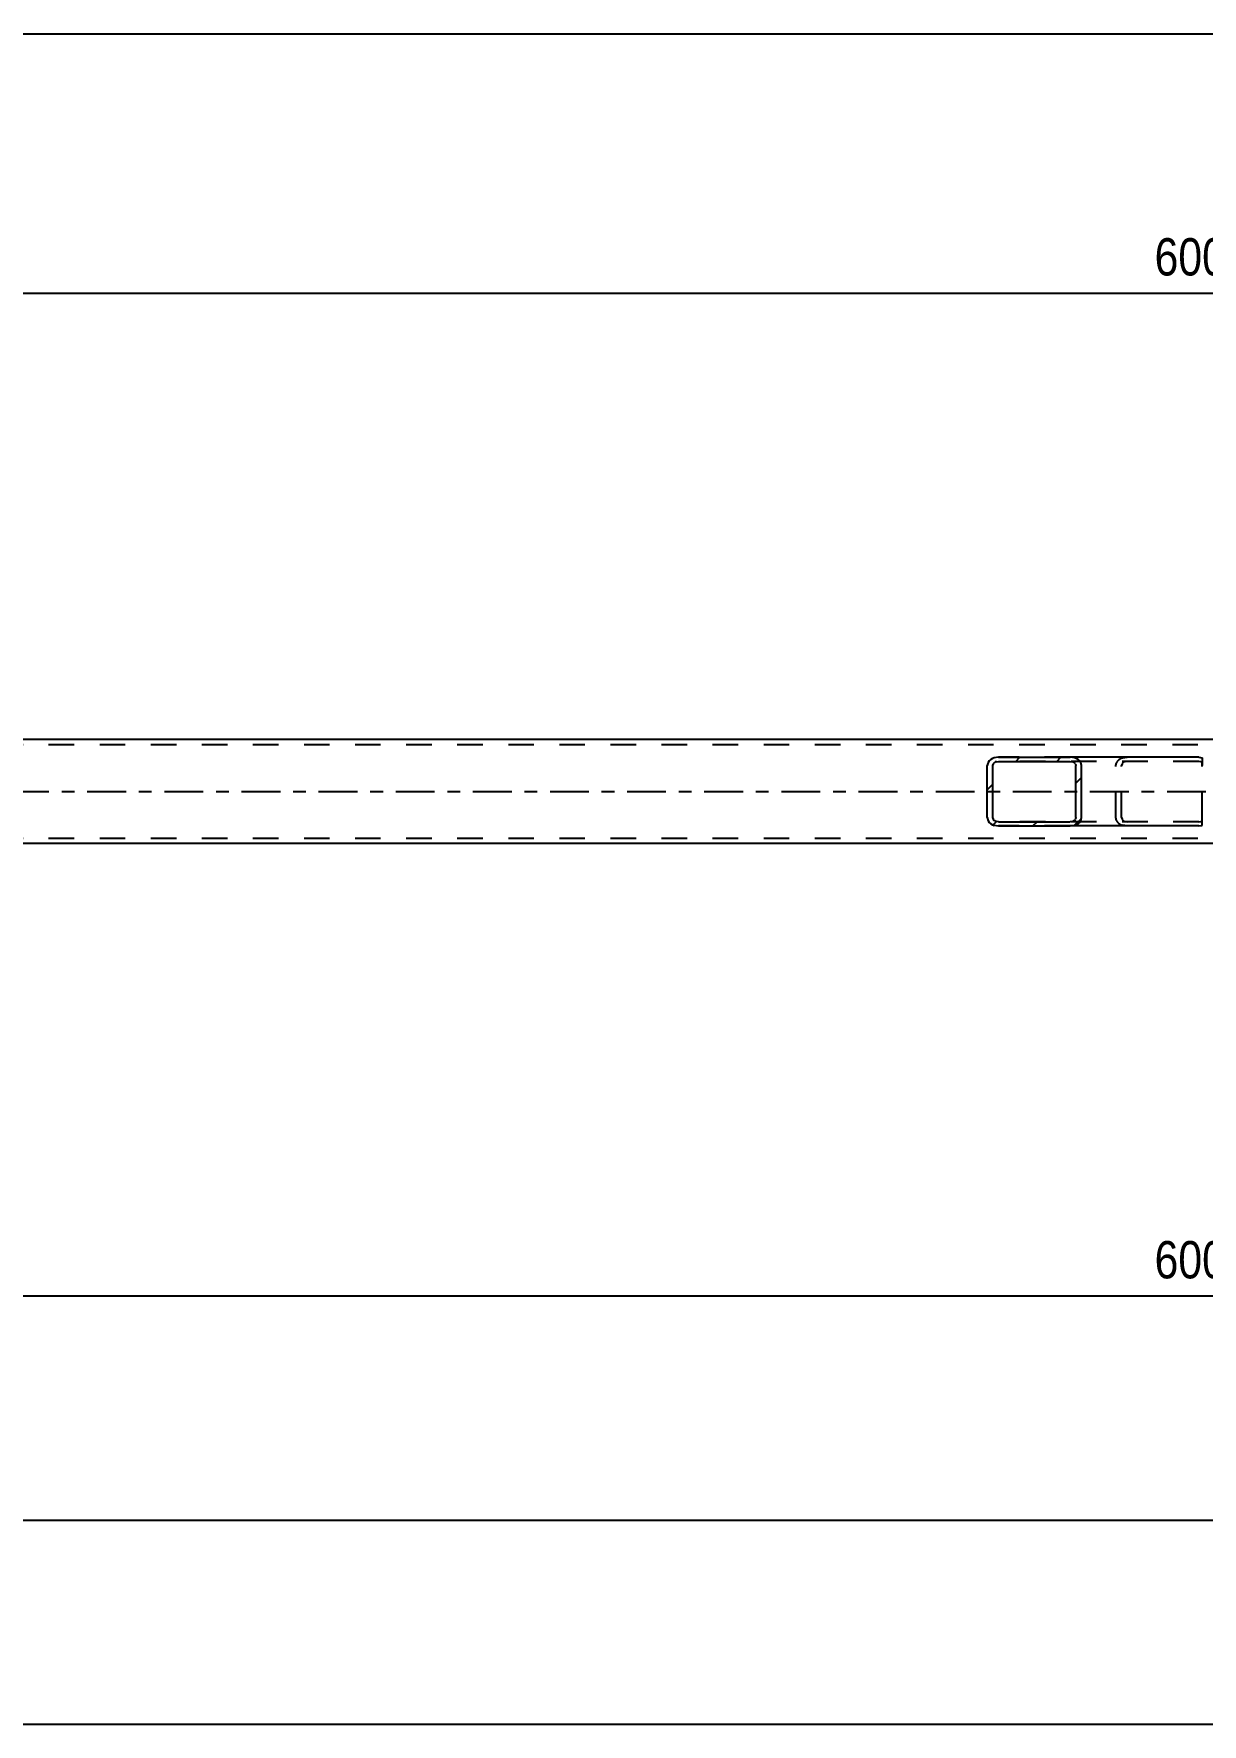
# Model space of a CAD drawing. Header units: millimetres. Extents: x -185 to 1004, y -593 to 248.
# Drawn here: x 88.6 to 178.3, y -388.5 to -258.7 of the extents above; entities that cross this region are included whole.
import ezdxf

# ---------------------------------------------------------------- set-up
doc = ezdxf.new("R2010")
doc.units = ezdxf.units.MM
doc.linetypes.add('DXK_LINE_DOT2', pattern=[3.9198, 1.9599, -1.9599])
doc.linetypes.add('DXK_LINE_DOT3', pattern=[5.9187, 2.979, -0.9799, 0.9799, -0.9799])
doc.styles.add('Arial Narrow', font='ARIALN.TTF', dxfattribs={"height": 0.2})

# ---------------------------------------------------------------- blocks, each defined once
blk = doc.blocks.new('Part-761544866-5120 - 5101')
at = {"color": 2, "linetype": 'Continuous'}
for p, q in [((859.1, -312.9), (-67.1, -312.9)), ((859.1, -320.9), (-67.1, -320.9))]:
    blk.add_line(p, q, dxfattribs=at)
at = {"color": 7, "linetype": 'DXK_LINE_DOT2'}
for p, q in [((863.9, -313.3), (-67.1, -313.3)), ((863.9, -320.5), (-67.1, -320.5))]:
    blk.add_line(p, q, dxfattribs=at)
at = {"color": 7, "linetype": 'DXK_LINE_DOT3'}
blk.add_line((-67.1, -316.9), (863.9, -316.9), dxfattribs=at)
blk = doc.blocks.new('Part-761544866-5387 - 5101')
at = {"linetype": 'Continuous'}
h = blk.add_hatch(dxfattribs=at)
h.set_pattern_fill('', scale=0.7, style=0, pattern_type=0)
h.set_pattern_definition([(45, (168.4687, -319.4935), (-1.57154, 1.57154), [])])
h.paths.add_polyline_path([(168.13, -319.54), (168.47, -319.49), (168.75, -319.35), (168.94, -319.15), (169.01, -318.9), (169.01, -314.9), (168.94, -314.66), (168.75, -314.45), (168.47, -314.31), (168.13, -314.26), (162.64, -314.26), (162.31, -314.31), (162.02, -314.45), (161.83, -314.66), (161.76, -314.9), (161.76, -318.9), (161.83, -319.15), (162.02, -319.35), (162.31, -319.49), (162.64, -319.54)])
h.paths.add_polyline_path([(162.47, -319.2), (162.33, -319.13), (162.24, -319.02), (162.2, -318.9), (162.2, -314.9), (162.24, -314.78), (162.33, -314.68), (162.47, -314.61), (162.64, -314.58), (168.13, -314.58), (168.3, -314.61), (168.44, -314.68), (168.54, -314.78), (168.57, -314.9), (168.57, -318.9), (168.54, -319.02), (168.44, -319.13), (168.3, -319.2), (168.13, -319.22), (162.64, -319.22)])
at = {"color": 2, "linetype": 'Continuous'}
for p, q in [((161.83, -314.66), (161.76, -314.9)), ((161.76, -318.9), (161.76, -314.9)), ((162.2, -314.9), (162.24, -314.78)), ((162.2, -318.9), (162.2, -314.9)), ((162.64, -314.26), (162.31, -314.31)), ((162.47, -314.61), (162.64, -314.58)), ((162.64, -314.26), (168.13, -314.26)), ((162.64, -314.58), (168.13, -314.58)), ((178, -314.26), (168.13, -314.26)), ((168.47, -314.31), (168.13, -314.26)), ((168.13, -314.58), (168.3, -314.61)), ((168.54, -314.78), (168.57, -314.9)), ((168.57, -318.9), (168.57, -314.9)), ((169.01, -314.9), (168.94, -314.66)), ((169.01, -318.9), (169.01, -314.9)), ((178, -314.26), (178.26, -314.3)), ((178.26, -314.3), (178.26, -314.31)), ((178.26, -314.31), (178.26, -314.45)), ((178.26, -314.45), (178.26, -314.9)), ((161.76, -318.9), (161.83, -319.15)), ((162.24, -319.02), (162.2, -318.9)), ((162.64, -319.22), (162.47, -319.2)), ((162.64, -319.22), (168.13, -319.22)), ((168.3, -319.2), (168.13, -319.22)), ((168.57, -318.9), (168.54, -319.02)), ((168.94, -319.15), (169.01, -318.9)), ((178.26, -319.5), (178.26, -318.9)), ((162.31, -319.49), (162.64, -319.54)), ((162.64, -319.54), (168.13, -319.54)), ((168.13, -319.54), (168.47, -319.49)), ((178, -319.54), (168.13, -319.54)), ((178, -319.54), (178.26, -319.5))]:
    blk.add_line(p, q, dxfattribs=at)
at = {"color": 7, "linetype": 'DXK_LINE_DOT2'}
for p, q in [((168.13, -314.26), (162.64, -314.26)), ((178, -314.58), (162.64, -314.58)), ((171.64, -314.9), (171.7, -314.66)), ((171.64, -318.9), (171.64, -314.9)), ((172.11, -314.78), (172.07, -314.9)), ((172.07, -318.9), (172.07, -314.9)), ((172.18, -314.31), (172.51, -314.26)), ((172.51, -314.58), (172.35, -314.61)), ((178.17, -314.61), (178, -314.58)), ((178.26, -314.65), (178.17, -314.61)), ((178.26, -314.3), (178.26, -314.3)), ((178.26, -314.45), (178.26, -314.65)), ((178.26, -318.9), (178.26, -314.66)), ((178, -319.22), (162.64, -319.22)), ((171.7, -319.15), (171.64, -318.9)), ((172.07, -318.9), (172.11, -319.02)), ((172.35, -319.2), (172.51, -319.22)), ((178, -319.22), (178.17, -319.2)), ((178.17, -319.2), (178.26, -319.15)), ((168.13, -319.54), (162.64, -319.54)), ((172.51, -319.54), (172.18, -319.49))]:
    blk.add_line(p, q, dxfattribs=at)
at = {"color": 2, "linetype": 'Continuous'}
for centre, radius, start, end in [((162.51, -315.09), 0.802, 104.5547, 147.5895), ((162.57, -314.99), 0.401, 104.5547, 147.5895), ((168.2, -314.99), 0.401, 32.4105, 75.4453), ((168.27, -315.09), 0.802, 32.4105, 75.4453), ((162.51, -318.72), 0.802, 212.4105, 255.4453), ((162.57, -318.81), 0.401, 212.4105, 255.4453), ((168.2, -318.81), 0.401, 284.5547, 327.5895), ((168.27, -318.72), 0.802, 284.5547, 327.5895)]:
    blk.add_arc(centre, radius, start, end, dxfattribs=at)
at = {"color": 7, "linetype": 'DXK_LINE_DOT2'}
for centre, radius, start, end in [((172.38, -315.09), 0.802, 104.5547, 147.5895), ((172.45, -314.99), 0.401, 104.5547, 147.5895), ((172.38, -318.72), 0.802, 212.4105, 255.4453), ((172.45, -318.81), 0.401, 212.4105, 255.4453)]:
    blk.add_arc(centre, radius, start, end, dxfattribs=at)
blk = doc.blocks.new('StraightDimension-761544866-5539 - 5101')
at = {"color": 7, "linetype": 'Continuous'}
blk.add_line((58.27, -278.62), (298.26, -278.62), dxfattribs=at)
at = {"color": 0}
blk.add_wipeout([(182.52, -277.87), (182.52, -273.67), (174.01, -273.67), (174.01, -277.87)], dxfattribs=at)
at = {"color": 3, "style": 'Arial Narrow'}
blk.add_text('6000', height=2.863, dxfattribs=at).set_placement((174.61, -277.27))
blk = doc.blocks.new('StraightDimension-761544866-5555 - 5101')
at = {"color": 7, "linetype": 'Continuous'}
blk.add_line((-81, -388.52), (864.9, -388.52), dxfattribs=at)
blk = doc.blocks.new('StraightDimension-761544866-5481 - 5101')
at = {"color": 7, "linetype": 'Continuous'}
blk.add_line((53.63, -258.71), (863.9, -258.71), dxfattribs=at)
blk = doc.blocks.new('StraightDimension-761544866-9459 - 5101')
at = {"color": 7, "linetype": 'Continuous'}
blk.add_line((-80, -372.84), (863.9, -372.84), dxfattribs=at)
blk = doc.blocks.new('StraightDimension-761544866-5585 - 5101')
at = {"color": 7, "linetype": 'Continuous'}
blk.add_line((58.27, -355.63), (298.26, -355.63), dxfattribs=at)
at = {"color": 0}
blk.add_wipeout([(182.52, -354.88), (182.52, -350.68), (174.01, -350.68), (174.01, -354.88)], dxfattribs=at)
at = {"color": 3, "style": 'Arial Narrow'}
blk.add_text('6000', height=2.863, dxfattribs=at).set_placement((174.61, -354.28))

msp = doc.modelspace()

# ---------------------------------------------------------------- block references
for name in ['StraightDimension-761544866-5539 - 5101', 'Part-761544866-5120 - 5101', 'Part-761544866-5387 - 5101', 'StraightDimension-761544866-5555 - 5101']:
    msp.add_blockref(name, (0, 0))

# ---------------------------------------------------------------- next in the draw order: block references
msp.add_blockref('StraightDimension-761544866-5481 - 5101', (0, 0))

# ---------------------------------------------------------------- next in the draw order: block references
msp.add_blockref('StraightDimension-761544866-9459 - 5101', (0, 0))

# ---------------------------------------------------------------- next in the draw order: block references
msp.add_blockref('StraightDimension-761544866-5585 - 5101', (0, 0))

doc.saveas('drawing.dxf')
